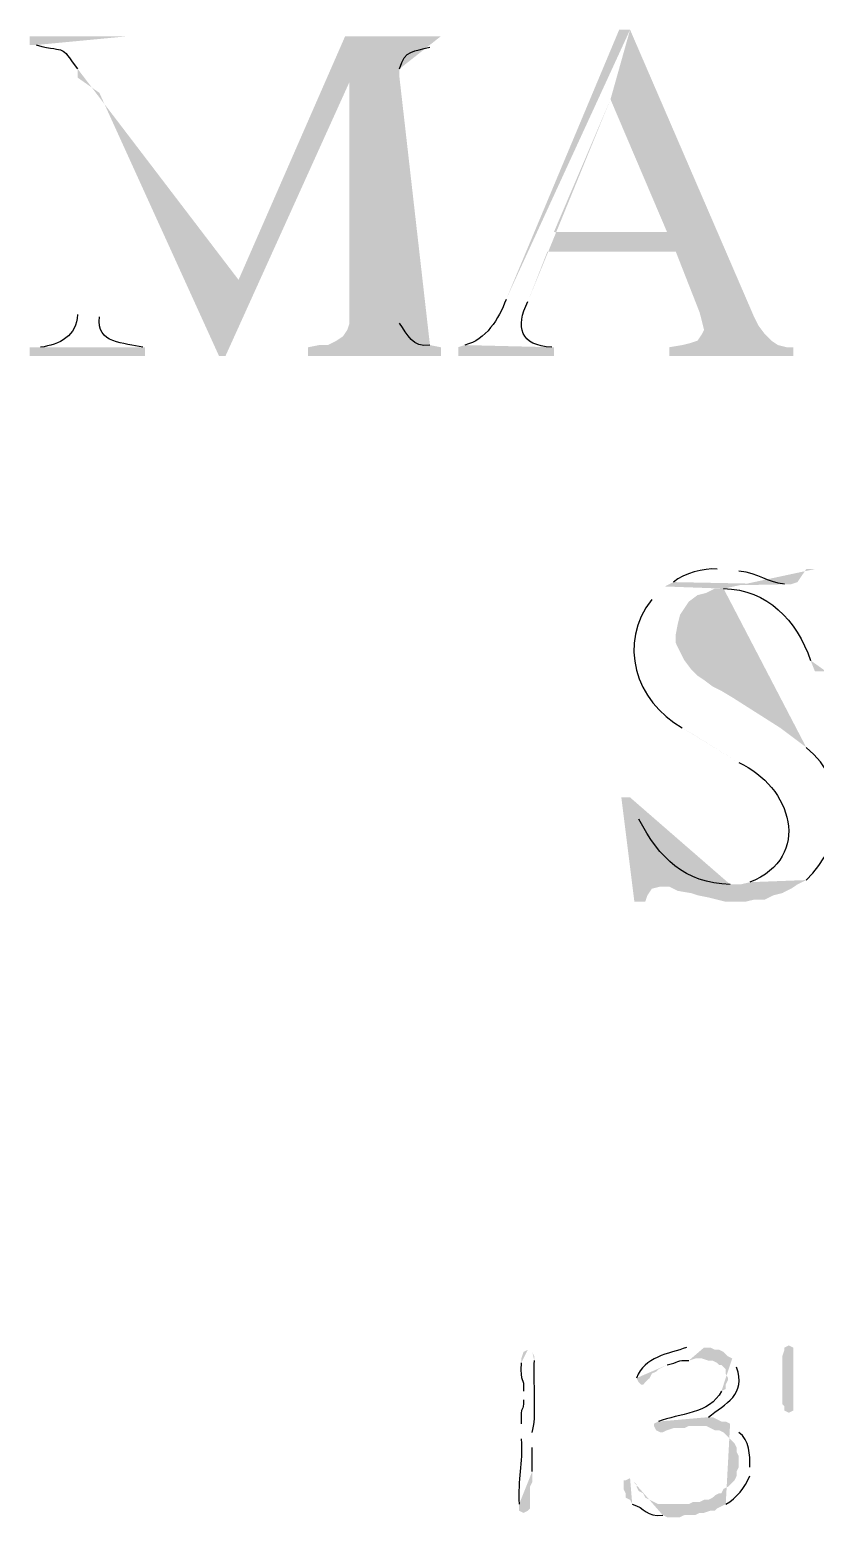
# Model space of a CAD drawing. Header units: inches. Extents: x -167 to 6071, y -6287 to -2731.
# Drawn here: x 1530.84 to 1550.1, y -5986.82 to -5950.34 of the extents above; entities that cross this region are included whole.
import ezdxf

# ---------------------------------------------------------------- set-up
doc = ezdxf.new("R2010")
doc.units = ezdxf.units.IN
doc.header["$LTSCALE"] = 96
doc.header["$MEASUREMENT"] = 0
doc.layers.add('PDF_Geometry', color=7, linetype='Continuous', true_color=0x4a4a4a)
doc.layers.add('PDF_Solid Fills', color=7, linetype='Continuous')

msp = doc.modelspace()

# ---------------------------------------------------------------- hatches: boundary and pattern name
at = {"layer": 'PDF_Solid Fills', "transparency": 33554559}
h = msp.add_hatch(color=256, dxfattribs=at)
h.paths.add_polyline_path([(1545.557, -5950.335), (1545.29, -5950.335), (1542.517, -5956.949)], flags=0)
h.paths.add_polyline_path([(1541.503, -5958.069), (1541.343, -5958.122), (1541.343, -5958.335), (1543.69, -5958.335), (1543.69, -5958.122), (1543.637, -5958.122)], flags=0)
h.paths.add_polyline_path([(1543.05, -5957.002), (1543.53, -5955.775), (1546.677, -5955.775), (1543.69, -5955.295), (1545.077, -5952.042)], flags=0)
for points in [[(1545.557, -5950.335), (1545.077, -5952.042), (1546.463, -5955.295), (1543.69, -5955.295), (1546.677, -5955.775), (1547.263, -5957.269), (1547.317, -5957.482), (1547.37, -5957.695), (1547.317, -5957.802), (1547.21, -5957.962), (1547.05, -5958.015), (1546.837, -5958.069), (1546.517, -5958.122), (1546.517, -5958.335), (1549.557, -5958.335), (1549.557, -5958.122), (1549.397, -5958.122), (1549.183, -5958.069), (1549.023, -5957.962), (1548.863, -5957.802), (1548.703, -5957.589), (1548.597, -5957.375)], [(1549.663, -5971.295), (1546.303, -5971.349), (1546.517, -5971.349), (1546.73, -5971.455), (1547.05, -5971.509), (1547.21, -5971.562), (1547.477, -5971.615), (1547.69, -5971.669), (1547.903, -5971.722), (1548.383, -5971.722), (1548.597, -5971.669), (1548.863, -5971.669), (1549.077, -5971.562), (1549.29, -5971.509), (1549.503, -5971.402)], [(1549.557, -5982.869), (1549.557, -5984.202), (1549.45, -5984.255), (1549.343, -5984.202), (1549.343, -5984.095), (1549.29, -5984.042), (1549.29, -5982.869), (1549.343, -5982.709), (1549.343, -5982.655), (1549.45, -5982.602), (1549.557, -5982.655)]]:
    msp.add_hatch(color=256, dxfattribs=at).paths.add_polyline_path(points)
h = msp.add_hatch(color=256, dxfattribs=at)
h.paths.add_polyline_path([(1533.237, -5950.495), (1530.837, -5950.495), (1530.837, -5950.709), (1530.997, -5950.709)], flags=0)
h.paths.add_polyline_path([(1532.01, -5951.295), (1532.01, -5951.509), (1532.543, -5951.882), (1535.477, -5958.335), (1535.957, -5956.469)], flags=0)
h = msp.add_hatch(color=256, dxfattribs=at)
h.paths.add_polyline_path([(1540.917, -5950.495), (1538.57, -5950.495), (1535.957, -5956.469), (1535.477, -5958.335), (1535.637, -5958.335), (1538.677, -5951.615), (1539.903, -5951.509), (1539.903, -5951.295)], flags=0)
h.paths.add_polyline_path([(1540.65, -5950.762), (1540.917, -5950.709)], flags=0)
h = msp.add_hatch(color=256, dxfattribs=at)
h.paths.add_polyline_path([(1532.01, -5951.509), (1532.01, -5957.322)], flags=0)
h.paths.add_polyline_path([(1531.103, -5958.122), (1530.837, -5958.122), (1530.837, -5958.335), (1533.663, -5958.335), (1533.663, -5958.122), (1533.61, -5958.122)], flags=0)
h.paths.add_polyline_path([(1532.543, -5957.375), (1532.543, -5951.882)], flags=0)
h = msp.add_hatch(color=256, dxfattribs=at)
h.paths.add_polyline_path([(1539.903, -5951.509), (1538.677, -5951.615), (1538.677, -5957.535), (1538.623, -5957.695), (1538.517, -5957.855), (1538.357, -5957.962), (1538.143, -5958.069), (1537.93, -5958.069), (1537.663, -5958.122), (1537.663, -5958.335), (1540.917, -5958.335), (1540.917, -5958.122), (1540.65, -5958.069)], flags=0)
h.paths.add_polyline_path([(1539.903, -5957.535), (1539.903, -5957.322)], flags=0)
h = msp.add_hatch(color=256, dxfattribs=at)
h.paths.add_polyline_path([(1550.09, -5963.562), (1549.877, -5963.562), (1549.77, -5963.722), (1549.663, -5963.882), (1549.503, -5963.935), (1546.41, -5963.989), (1547.85, -5964.042)], flags=0)
h.paths.add_polyline_path([(1549.983, -5965.802), (1550.09, -5966.069), (1550.357, -5966.069)], flags=0)
h = msp.add_hatch(color=256, dxfattribs=at)
h.paths.add_polyline_path([(1547.743, -5963.562), (1547.69, -5963.562)], flags=0)
h.paths.add_polyline_path([(1546.623, -5963.882), (1546.41, -5963.989), (1549.503, -5963.935), (1549.343, -5963.935)], flags=0)
h.paths.add_polyline_path([(1548.223, -5963.615), (1548.01, -5963.562)], flags=0)
h = msp.add_hatch(color=256, dxfattribs=at)
h.paths.add_polyline_path([(1546.41, -5963.989), (1546.09, -5964.309)], flags=0)
h.paths.add_polyline_path([(1546.837, -5967.455), (1547.103, -5967.615), (1548.223, -5968.309)], flags=0)
h.paths.add_polyline_path([(1548.49, -5971.242), (1548.277, -5971.295), (1548.01, -5971.295), (1549.663, -5971.295), (1549.877, -5971.189)], flags=0)
h.paths.add_polyline_path([(1549.877, -5967.935), (1549.237, -5967.455), (1548.063, -5966.709), (1547.797, -5966.549), (1547.583, -5966.442), (1547.37, -5966.282), (1547.21, -5966.175), (1547.103, -5966.069), (1547.05, -5966.015), (1546.89, -5965.802), (1546.783, -5965.589), (1546.677, -5965.375), (1546.677, -5965.162), (1546.73, -5964.895), (1546.783, -5964.682), (1546.89, -5964.522), (1546.997, -5964.362), (1547.21, -5964.202), (1547.423, -5964.149), (1547.637, -5964.042), (1547.85, -5964.042)], flags=0)
h = msp.add_hatch(color=256, dxfattribs=at)
h.paths.add_polyline_path([(1545.557, -5969.162), (1545.343, -5969.162), (1545.663, -5971.722), (1545.93, -5971.722), (1545.983, -5971.562), (1546.09, -5971.402), (1546.303, -5971.349), (1549.663, -5971.295), (1548.01, -5971.295)], flags=0)
h.paths.add_polyline_path([(1545.77, -5969.695), (1545.663, -5969.429)], flags=0)
h = msp.add_hatch(color=256, dxfattribs=at)
h.paths.add_polyline_path([(1543.05, -5982.709), (1542.943, -5982.762), (1542.89, -5982.922), (1542.89, -5983.029)], flags=0)
h.paths.add_polyline_path([(1542.943, -5983.722), (1542.943, -5983.935)], flags=0)
h.paths.add_polyline_path([(1542.89, -5984.522), (1542.89, -5984.895)], flags=0)
h.paths.add_polyline_path([(1542.837, -5986.495), (1542.837, -5986.655), (1542.943, -5986.709), (1543.05, -5986.655), (1543.103, -5986.602), (1543.103, -5986.069), (1543.157, -5985.962), (1543.157, -5985.695)], flags=0)
h.paths.add_polyline_path([(1543.157, -5985.109), (1543.157, -5984.735)], flags=0)
h.paths.add_polyline_path([(1543.21, -5982.975), (1543.21, -5982.869), (1543.157, -5982.762)], flags=0)
h = msp.add_hatch(color=256, dxfattribs=at)
h.paths.add_polyline_path([(1547.21, -5982.655), (1546.943, -5982.655)], flags=0)
h.paths.add_polyline_path([(1545.717, -5983.402), (1545.77, -5983.509), (1545.823, -5983.562), (1545.877, -5983.562), (1545.983, -5983.455), (1546.037, -5983.402), (1546.09, -5983.295), (1546.197, -5983.242), (1546.25, -5983.189), (1546.357, -5983.135), (1546.463, -5983.082)], flags=0)
h.paths.add_polyline_path([(1546.997, -5982.975), (1547.157, -5982.922), (1548.063, -5982.922), (1547.957, -5982.869), (1547.85, -5982.762), (1547.743, -5982.709), (1547.637, -5982.709), (1547.53, -5982.655), (1547.37, -5982.655)], flags=0)
h = msp.add_hatch(color=256, dxfattribs=at)
h.paths.add_polyline_path([(1548.063, -5982.922), (1547.263, -5982.922), (1547.317, -5982.922), (1547.477, -5982.975), (1547.583, -5982.975), (1547.69, -5983.029), (1547.743, -5983.082), (1547.797, -5983.082), (1547.903, -5983.189), (1547.903, -5983.295), (1547.957, -5983.402), (1547.957, -5983.455), (1547.903, -5983.562), (1547.903, -5983.669), (1547.797, -5983.722)], flags=0)
h.paths.add_polyline_path([(1546.25, -5984.469), (1546.143, -5984.522), (1546.143, -5984.575), (1546.197, -5984.682), (1546.303, -5984.735), (1546.357, -5984.735), (1546.463, -5984.682), (1546.623, -5984.629), (1546.89, -5984.629), (1546.997, -5984.575), (1547.21, -5984.575), (1548.01, -5984.522), (1547.903, -5984.469), (1547.797, -5984.469), (1547.583, -5984.362), (1547.423, -5984.362), (1547.477, -5984.362)], flags=0)
h.paths.add_polyline_path([(1548.17, -5983.135), (1548.117, -5983.029)], flags=0)
h = msp.add_hatch(color=256, dxfattribs=at)
h.paths.add_polyline_path([(1548.01, -5984.522), (1547.21, -5984.575), (1547.423, -5984.575), (1547.53, -5984.629), (1547.637, -5984.682), (1547.743, -5984.682), (1547.85, -5984.735), (1547.957, -5984.842), (1548.01, -5984.895), (1548.117, -5985.002), (1548.17, -5985.109), (1548.17, -5985.215), (1548.223, -5985.322), (1548.223, -5985.589), (1548.17, -5985.695), (1548.17, -5985.802), (1548.117, -5985.909), (1548.063, -5985.962), (1547.957, -5986.069), (1547.85, -5986.122), (1547.797, -5986.229), (1547.743, -5986.229), (1547.637, -5986.282), (1547.583, -5986.335), (1547.477, -5986.389), (1547.37, -5986.389), (1547.263, -5986.442), (1547.103, -5986.442), (1546.997, -5986.495), (1546.623, -5986.495), (1547.797, -5986.549), (1547.903, -5986.495)], flags=0)
h.paths.add_polyline_path([(1548.49, -5985.802), (1548.49, -5985.589)], flags=0)
h.paths.add_polyline_path([(1548.223, -5984.735), (1548.17, -5984.682), (1548.117, -5984.629)], flags=0)
h = msp.add_hatch(color=256, dxfattribs=at)
h.paths.add_polyline_path([(1545.557, -5985.855), (1545.45, -5985.909), (1545.397, -5985.909), (1545.397, -5986.122), (1545.45, -5986.229), (1545.45, -5986.335), (1545.557, -5986.389), (1545.61, -5986.495)], flags=0)
h.paths.add_polyline_path([(1546.357, -5986.762), (1546.463, -5986.815), (1546.783, -5986.815), (1546.89, -5986.762), (1547.157, -5986.762), (1547.263, -5986.709), (1547.37, -5986.709), (1547.53, -5986.655), (1547.637, -5986.655), (1547.69, -5986.602), (1547.797, -5986.549), (1546.623, -5986.495), (1546.25, -5986.495), (1546.143, -5986.442), (1545.93, -5986.335), (1545.877, -5986.229), (1545.77, -5986.175), (1545.717, -5986.069), (1545.717, -5986.015), (1545.61, -5985.909)], flags=0)

# ---------------------------------------------------------------- linework, layer by layer
at = {"layer": 'PDF_Geometry'}
for points in [[(1530.997, -5950.709), (1531.793, -5950.915), (1531.539, -5950.66), (1532.01, -5951.295)], [(1539.903, -5951.295), (1540.035, -5950.812), (1540.258, -5950.875), (1540.65, -5950.762)], [(1542.517, -5956.949), (1542.337, -5957.424), (1542.026, -5957.947), (1541.503, -5958.069)], [(1532.01, -5957.322), (1531.996, -5957.838), (1531.565, -5958.06), (1531.103, -5958.122)], [(1543.637, -5958.122), (1542.86, -5958.081), (1542.742, -5957.63), (1543.05, -5957.002)], [(1533.61, -5958.122), (1533.164, -5958.005), (1532.452, -5958.055), (1532.543, -5957.375)], [(1540.65, -5958.069), (1540.222, -5958.136), (1540.098, -5957.817), (1539.903, -5957.535)], [(1547.69, -5963.562), (1547.365, -5963.536), (1546.879, -5963.664), (1546.623, -5963.882)], [(1549.343, -5963.935), (1548.895, -5963.885), (1548.741, -5963.663), (1548.223, -5963.615)], [(1547.85, -5964.042), (1548.927, -5964.065), (1549.639, -5964.813), (1549.983, -5965.802)], [(1546.09, -5964.309), (1545.239, -5965.379), (1545.694, -5966.806), (1546.837, -5967.455)], [(1549.877, -5971.189), (1550.798, -5970.318), (1550.954, -5968.812), (1549.877, -5967.935)], [(1548.223, -5968.309), (1549.512, -5968.879), (1550.052, -5970.632), (1548.49, -5971.242)], [(1548.01, -5971.295), (1546.879, -5971.258), (1546.282, -5970.659), (1545.77, -5969.695)]]:
    msp.add_open_spline(points, degree=3, dxfattribs=at)
at = {"layer": 'PDF_Geometry', "color": 7}
for points in [[(1546.943, -5982.655), (1546.509, -5982.798), (1545.898, -5982.892), (1545.717, -5983.402)], [(1542.89, -5983.029), (1542.851, -5983.591), (1542.968, -5983.325), (1542.943, -5983.722)], [(1543.157, -5984.735), (1543.272, -5984.418), (1543.18, -5983.389), (1543.21, -5982.975)], [(1546.463, -5983.082), (1546.774, -5983.015), (1546.687, -5982.957), (1546.997, -5982.975)], [(1547.477, -5984.362), (1547.9, -5984.035), (1548.415, -5983.802), (1548.17, -5983.135)], [(1542.943, -5983.935), (1542.965, -5984.273), (1542.858, -5984.007), (1542.89, -5984.522)], [(1547.797, -5983.722), (1547.52, -5984.286), (1546.748, -5984.271), (1546.25, -5984.469)], [(1542.89, -5984.895), (1542.924, -5985.518), (1542.802, -5985.869), (1542.837, -5986.495)], [(1548.49, -5985.589), (1548.496, -5985.283), (1548.5, -5984.931), (1548.223, -5984.735)], [(1543.157, -5985.695), (1543.157, -5985.5), (1543.157, -5985.304), (1543.157, -5985.109)], [(1547.903, -5986.495), (1548.174, -5986.349), (1548.375, -5986.086), (1548.49, -5985.802)], [(1545.61, -5986.495), (1545.933, -5986.579), (1545.954, -5986.816), (1546.357, -5986.762)]]:
    msp.add_open_spline(points, degree=3, dxfattribs=at)

doc.saveas('drawing.dxf')
